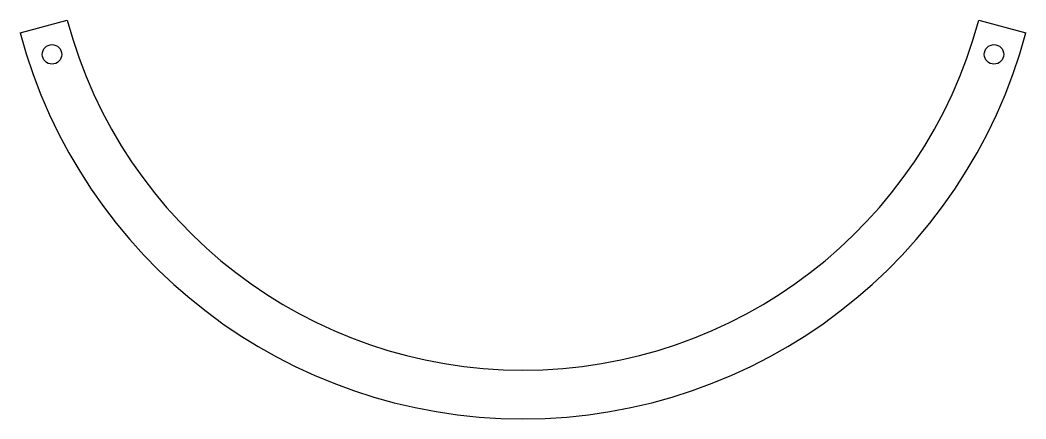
# Model space of a CAD drawing. Header units: inches. Extents: x -6.5 to 6.5, y -6.7 to -1.6.
import ezdxf

# ---------------------------------------------------------------- set-up
doc = ezdxf.new("R2010")
doc.units = ezdxf.units.IN
doc.header["$MEASUREMENT"] = 0

msp = doc.modelspace()

# ---------------------------------------------------------------- linework, layer by layer
at = {"color": 7, "linetype": 'Continuous', "lineweight": 25}
for p, q in [((-6.46, -1.731), (-5.856, -1.569)), ((5.856, -1.569), (6.46, -1.731))]:
    msp.add_line(p, q, dxfattribs=at)
for centre in [(-6.05, -2.009), (6.05, -2.009)]:
    msp.add_circle(centre, 0.125, dxfattribs=at)
for radius in [6.062, 6.688]:
    msp.add_arc((0, 0), radius, 195, 345, dxfattribs=at)

doc.saveas('drawing.dxf')
